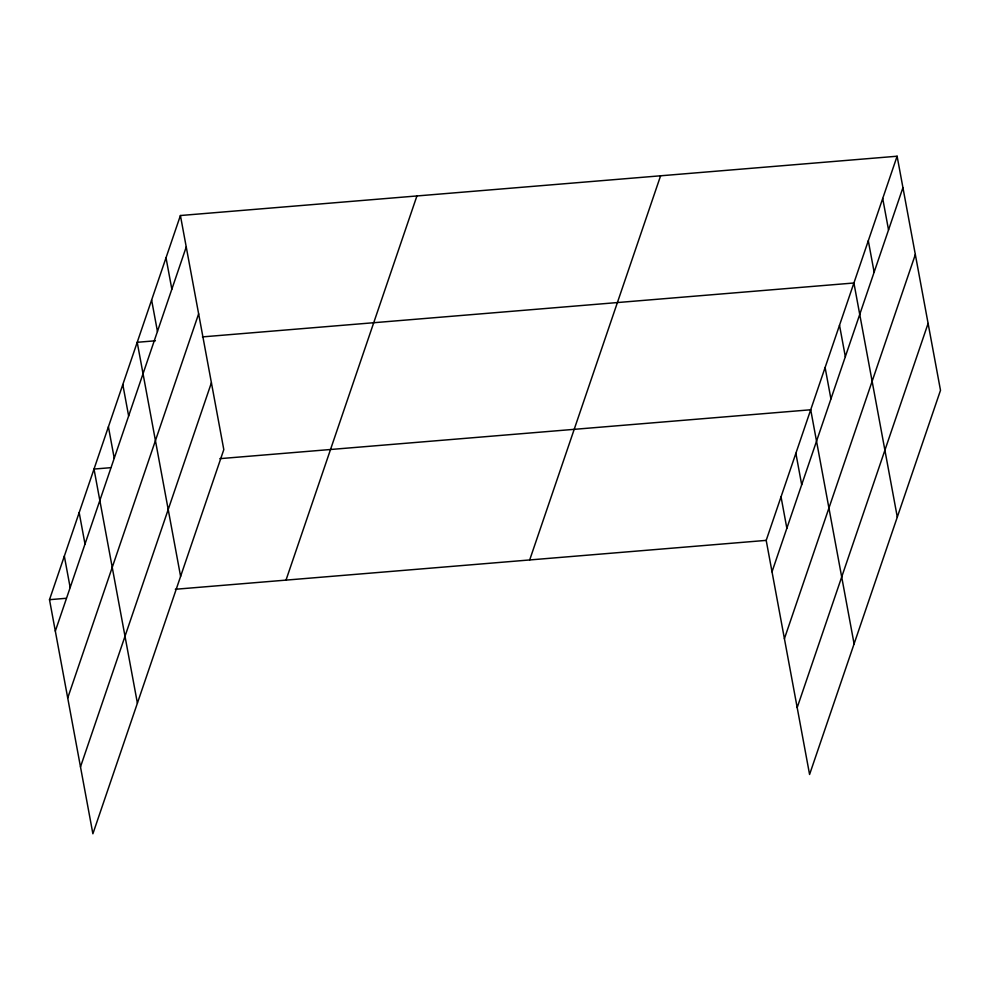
<?xml version="1.0" encoding="UTF-8"?>
<svg xmlns="http://www.w3.org/2000/svg" width="990" height="990" viewBox="0 0 990 990"><rect width="100%" height="100%" fill="white"/><g stroke="black" fill="none" stroke-linecap="round" stroke-linejoin="round"><path stroke-width="1.49" d="M180.415 215.523L223.802 449.621L92.887 833.778L49.5 599.68L180.415 215.523L897.113 156.222L940.5 390.32L809.585 774.477L766.198 540.379L897.113 156.222M55.329 631.1L186.244 246.943M67.716 697.987L198.644 313.818M80.487 766.891L211.415 382.734M286.011 580.115L416.926 195.946M529.687 559.956L660.602 175.787M772.014 571.812L902.942 187.642M784.414 638.686L915.329 254.529M797.185 707.602L928.1 323.445M155.405 340.783L137.214 342.293L180.601 576.39M202.406 336.897L853.912 282.992L897.299 517.089M110.694 467.688L94.013 469.062L137.4 703.16M219.842 458.655L810.711 409.773L854.098 643.871M49.5 599.68L66.181 598.294M175.329 589.273L766.198 540.379M882.709 198.483L888.537 229.903M868.304 240.743L874.133 272.163M839.508 325.252L845.336 356.672M825.103 367.513L830.932 398.933M795.873 453.309L801.69 484.729M781.036 496.844L786.852 528.264M166.023 257.771L171.839 289.204M151.619 300.032L157.447 331.452M122.809 384.553L128.638 415.973M108.417 426.801L114.234 458.234M79.175 512.597L85.004 544.03M64.338 556.145L70.166 587.565"/></g></svg>
